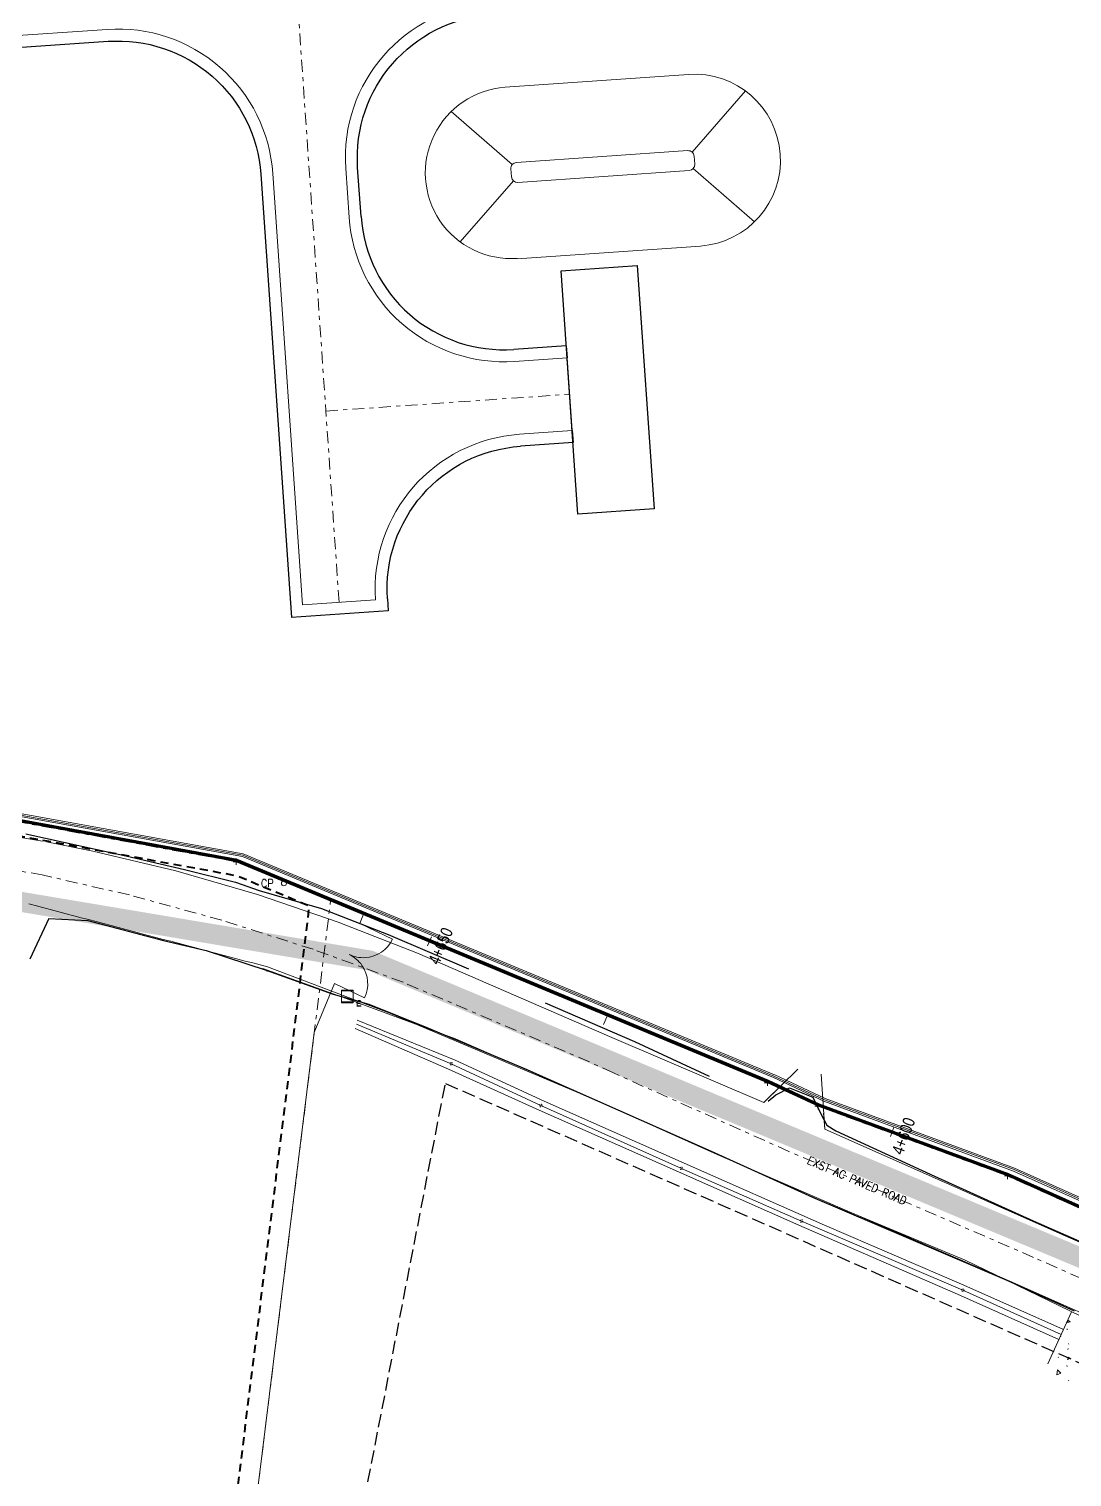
# Model space of a CAD drawing. Header units: metres. Extents: x -703672 to 3951284, y -4124475 to 4104628.
# Drawn here: x 327219.4 to 327323.6, y 4103405.2 to 4103550 of the extents above; entities that cross this region are included whole.
import ezdxf
from ezdxf.enums import TextEntityAlignment as Align

# ---------------------------------------------------------------- set-up
doc = ezdxf.new("R2010")
doc.units = ezdxf.units.M
doc.header["$MEASUREMENT"] = 0
for name, pattern in [('DGN Style 2', [1.3283826688107345, 0.7970296012864407, -0.5313530675242938]), ('DGN Style 3', [1.8597357363350286, 1.328382668810735, -0.5313530675242938]), ('DGN Style 7', [2.6567653376214695, 1.195544401929661, -0.5313530675242938, 0.3985148006432204, -0.5313530675242938])]:
    doc.linetypes.add(name, pattern=pattern)
for name, color, linetype, lineweight in [('C-ALGN-STAT1', 8, 'Continuous', 0), ('C-ANNO-TEXT', 7, 'Continuous', 25), ('C-PADS-OTLN', 9, 'Continuous', 30), ('C-PROP-BASE', 2, 'CONLMT', 0), ('C-PROP-CONS(Alpha)', 7, 'DGN Style 2', 40), ('C-ROAD-CNTR', 8, 'DGN Style 7', 0), ('C-ROAD-CURB', 9, 'Continuous', 0), ('C-ROAD-OTLN', 7, 'Continuous', 0), ('C-SITE-EROS', 252, 'Continuous', 0), ('C-SITE-FENC', 6, 'Continuous', 0), ('C-SITE-STRC', 4, 'Continuous', 0), ('C-STRM-Sedimentation', 7, 'Continuous', 30), ('Parcel_E', 7, 'Continuous', 0), ('V-ANNO-PATT', 9, 'Continuous', 0), ('V-COMM-MHOL', 32, 'Continuous', 0), ('V-DTCH-CNTR', 252, 'DGN Style 7', 0), ('V-DTCH-TOP~', 252, 'Continuous', 0), ('V-POWR-JBOX', 7, 'Continuous', 0), ('V-POWR-POLE', 7, 'Continuous', 0), ('V-ROAD-ASPH', 9, 'Continuous', 0), ('V-ROAD-CNTR', 251, 'DGN Style 7', 0), ('V-SITE-FENC', 251, 'FENCE', 0), ('V-SITE-STRC', 253, 'Continuous', 0), ('V-SITE-WALK', 7, 'Continuous', 0)]:
    doc.layers.add(name, color=color, linetype=linetype, lineweight=lineweight)
doc.layers.add('ra', color=7, linetype='Continuous')
doc.styles.add('Style-ENGINEERING', font='ENGINEERING.shx')
doc.styles.add('Style-STANDARD', font='STANDARD.shx')
doc.styles.add('Style-WORKING', font='WORKING.shx')
doc.linetypes.add('CONLMT', pattern='A,0.10417,-0.00902625,[2,dgnlstyle-tsaec.shx,S=4.133597883597883e-05,R=0,X=0,Y=0],-0.00902625', length=0.1222225)
doc.linetypes.add('FENCE', pattern='A,0.1,-0.01302,[7,dgnlstyle-tsaec.shx,S=0.0001240079365079365,R=0,X=0,Y=0],-0.01302', length=0.12604)

# ---------------------------------------------------------------- blocks, each defined once
blk = doc.blocks.new('EMHLX')
at = {"layer": 'V-POWR-JBOX', "linetype": 'ByBlock'}
blk.add_3dface([(-1.009000000078231, -1.009000000543892), (0.9719999999506399, -1.009000000543892), (0.9719999999506399, 0.9719999991357327), (-1.009000000078231, 0.9719999991357327)], dxfattribs=at)
at = {"layer": 'V-POWR-JBOX', "linetype": 'ByBlock', "style": 'Style-WORKING'}
blk.add_text('E', height=0.9988139999999996, dxfattribs=at).set_placement((1.452999999979511, -1.18459300044924), align=Align.MIDDLE_LEFT)
blk = doc.blocks.new('NULL_93')
at = {"layer": 'V-POWR-JBOX', "linetype": 'ByBlock', "xscale": 0.6000000000000001, "yscale": 0.6000000000000001, "zscale": 0.5}
blk.add_blockref('EMHLX', (0, 0), dxfattribs=at)
blk = doc.blocks.new('POLE1_1')
at = {"layer": 'V-POWR-POLE', "linetype": 'ByBlock'}
blk.add_circle((6.589354597963393e-05, 6.589386612176895e-05), 0.16473379, dxfattribs=at)
blk = doc.blocks.new('NULL_70')
at = {"layer": 'V-POWR-POLE', "linetype": 'ByBlock', "xscale": 1.5, "yscale": 1.5, "zscale": 0.5}
blk.add_blockref('POLE1_1', (0, 0), dxfattribs=at)
blk = doc.blocks.new('NULL_69')
at = {"layer": 'V-POWR-POLE', "linetype": 'ByBlock'}
blk.add_blockref('NULL_70', (0, 0), dxfattribs=at)
at = {"layer": 'V-POWR-POLE', "linetype": 'ByBlock', "style": 'Style-STANDARD'}
blk.add_text('CP', height=0.8, dxfattribs=at).set_placement((-1, 0), align=Align.MIDDLE_RIGHT)
blk = doc.blocks.new('CMHLX_2')
at = {"layer": 'V-COMM-MHOL', "linetype": 'ByBlock'}
blk.add_3dface([(-0.9220000000204891, -0.8980000000447035), (1.063999999896623, -0.8980000000447035), (1.063999999896623, 1.075999999418855), (-0.9220000000204891, 1.075999999418855)], dxfattribs=at)
at = {"layer": 'V-COMM-MHOL', "linetype": 'ByBlock', "style": 'Style-WORKING'}
blk.add_text('C', height=1.00044, dxfattribs=at).set_placement((1.525999999954365, -1.095780000090599), align=Align.MIDDLE_LEFT)
blk = doc.blocks.new('NULL_2121')
at = {"layer": 'V-COMM-MHOL', "linetype": 'ByBlock', "xscale": 0.6000000000000001, "yscale": 0.6000000000000001, "zscale": 0.6000000000000001}
blk.add_blockref('CMHLX_2', (0, 0), dxfattribs=at)
blk = doc.blocks.new('FIXPNT_1259')
at = {"layer": 'V-DTCH-CNTR', "linetype": 'ByBlock'}
h = blk.add_hatch(color=256, dxfattribs=at)
edge = h.paths.add_edge_path()
edge.add_arc((0, 0), 0.03294675800000001, 0, 360)
blk.add_circle((-0.01278334157541394, 5.559623241424561e-05), 1.29727859625, dxfattribs=at)
blk = doc.blocks.new('NULL_2114')
at = {"layer": 'V-DTCH-CNTR', "linetype": 'ByBlock', "xscale": 0.1, "yscale": 0.1, "zscale": 0.5}
blk.add_blockref('FIXPNT_1259', (0, 0), dxfattribs=at)
blk = doc.blocks.new('NULL_2113')
at = {"layer": 'V-DTCH-CNTR', "linetype": 'ByBlock'}
blk.add_blockref('NULL_2114', (0, 0), dxfattribs=at)

msp = doc.modelspace()

# ---------------------------------------------------------------- linework, layer by layer
at = {"layer": 'C-ALGN-STAT1', "flags": 128}
for points in [[(327259.215762477, 4103458.307367887), (327259.6032274217, 4103459.229252324)], [(327305.4601782556, 4103439.253803924), (327305.8056837035, 4103440.192220668)]]:
    msp.add_lwpolyline(points, dxfattribs=at)
at = {"layer": 'C-ANNO-TEXT', "color": 1, "lineweight": -2, "ltscale": 0.6, "const_width": 2}
msp.add_lwpolyline([(327554.8350382773, 4104380.16774108), (327275.3480059607, 4104220.406195212), (327093.3818080015, 4104047.583524398), (327001.8950954843, 4103885.810832099), (326940.431142319, 4103781.08774414), (326891.8948100628, 4103650.048591174), (326879.9189725379, 4103599.019840731), (326881.1756962286, 4103522.160821603), (327011.0294437818, 4103497.589092612), (327253.4385069069, 4103456.857713948), (327544.716564442, 4103334.973178718), (327826.9203376779, 4103396.417603671), (327953.6137947738, 4102865.62848762), (328093.7569675464, 4102751.786021037), (328281.8958965763, 4102788.880219985)], dxfattribs=at)
at = {"layer": 'C-PADS-OTLN', "flags": 128}
msp.add_lwpolyline([(327281.8418248932, 4103501.997532263), (327274.239962093, 4103501.472097239), (327272.5588458275, 4103525.794067717), (327280.1607086271, 4103526.319502745), (327281.8418248932, 4103501.997532263)], close=True, dxfattribs=at)
at = {"layer": 'C-PROP-BASE', "linetype": 'ByBlock'}
for p, q in [((327240.1069347348, 4103467.036847024), (327240.1069347348, 4103466.401847024)), ((327240.1069347348, 4103466.719029523), (327239.7894347348, 4103466.719029523)), ((327240.4247522348, 4103466.719029523), (327240.1069347348, 4103466.719029523)), ((327293.1729347311, 4103444.638029523), (327292.8554347311, 4103444.638029523)), ((327293.1729347311, 4103444.955847024), (327293.1729347311, 4103444.320847023)), ((327293.4907522312, 4103444.638029523), (327293.1729347311, 4103444.638029523)), ((327298.236934725, 4103442.602847028), (327298.236934725, 4103441.967847027)), ((327298.236934725, 4103442.285029527), (327297.919434725, 4103442.285029527)), ((327298.5547522251, 4103442.285029527), (327298.236934725, 4103442.285029527)), ((327317.157934731, 4103435.316029524), (327316.840434731, 4103435.316029524)), ((327317.157934731, 4103435.633847025), (327317.157934731, 4103434.998847025)), ((327317.4757522311, 4103435.316029524), (327317.157934731, 4103435.316029524))]:
    msp.add_line(p, q, dxfattribs=at)
at = {"layer": 'C-PROP-BASE', "color": 251, "linetype": 'DGN Style 7'}
msp.add_lwpolyline([(327851.1537077105, 4103492.864757852), (327788.7891318344, 4103579.957871225), (327634.116934731, 4103567.435712024), (327633.003934731, 4103628.650712026), (327451.583934731, 4103623.085712024), (327356.8601795264, 4103417.514689086), (327349.979934731, 4103420.727029525), (327345.788934731, 4103422.481029524), (327317.157934731, 4103435.316029524), (327298.236934731, 4103442.285029524), (327293.172934731, 4103444.638029524), (327240.106934731, 4103466.719029524), (327191.384934731, 4103475.649029525)], dxfattribs=at)
at = {"layer": 'C-PROP-BASE', "linetype": 'DGN Style 7'}
msp.add_lwpolyline([(327356.8597373767, 4103417.513729525), (327390.4670387869, 4103401.969263422), (327410.8739347309, 4103393.112029526), (327390.4670387869, 4103401.969263422), (327356.8597373765, 4103417.513729525), (327390.4670388163, 4103401.969263408), (327410.8739347302, 4103393.112029526), (327433.4709347181, 4103381.52002953), (327451.7089347362, 4103373.476029522), (327464.3439347404, 4103369.31702952), (327510.1519092293, 4103349.749040421), (327521.3969347301, 4103346.320029525), (327526.9071255911, 4103347.090790208), (327565.2159725193, 4103214.830112471), (327236.7608922105, 4103359.627596663), (327249.5213075785, 4103462.801666866)], dxfattribs=at)
at = {"layer": 'C-PROP-CONS(Alpha)', "color": 9, "transparency": 33554661, "flags": 128}
msp.add_lwpolyline([(328051.3527000129, 4102748.37939936), (328033.3155557459, 4102763.759859016), (328008.635876491, 4102785.194791595), (328001.0587122234, 4102791.754994317), (327978.7635198684, 4102811.492673358), (327966.1439298082, 4102822.81362133), (327961.8799502737, 4102829.347595384), (327957.057644274, 4102838.760785415), (327950.9142166439, 4102852.447486374), (327944.9108842695, 4102882.46314165), (327922.9503158275, 4102979.617200589), (327922.1960612735, 4102984.074704956), (327896.895254712, 4103096.805002357), (327873.602682129, 4103197.996084934), (327970.2778919048, 4103222.03458913), (327945.2853782952, 4103305.343080384), (327930.2819876203, 4103330.564998057), (327883.5789010234, 4103409.045375251), (327883.5789010235, 4103409.045375251), (327870.9613363898, 4103413.475533437), (327831.8293273544, 4103476.306306486), (327799.6734495071, 4103521.613691107), (327806.6592676204, 4103526.955593927), (327784.9216440988, 4103571.617824119), (327626.2738909589, 4103555.289453546), (327612.5795421994, 4103537.316554541), (327610.912267143, 4103605.482858766), (327464.3899750119, 4103600.408329677), (327376.9287606052, 4103410.137822579), (327521.4700117525, 4103346.727226583), (327528.8281654069, 4103347.647212733), (327568.3287292437, 4103211.27215154), (327234.5934998402, 4103358.397358307), (327245.9429127203, 4103450.162797557), (327247.4057606828, 4103462.282137395), (327240.1466832621, 4103465.304146356), (327209.4846702361, 4103470.912804143), (327163.5775247305, 4103479.173001934), (327097.1773292364, 4103490.791457197), (327094.8037589096, 4103490.336329404), (327087.5669605479, 4103491.465917642), (327077.449539086, 4103494.95888159), (327074.0302851388, 4103496.139353393), (327072.3445527111, 4103496.70369043), (327040.4265800085, 4103507.290822693), (327024.6254833043, 4103509.746641063), (327005.0554566061, 4103511.621346213), (326997.3663593705, 4103513.401218432), (326987.1858611336, 4103509.176851866), (326924.9401869376, 4103516.679666858), (326868.1898380349, 4103514.452095245, -0.4874798272826256), (326842.7291952347, 4103544.504835935), (326855.8128268328, 4103607.653487044), (326872.3549334486, 4103674.829124694), (326885.7849688843, 4103716.963841686), (326897.1820855098, 4103756.392376348), (326911.8079730987, 4103792.562866542), (326942.7784593481, 4103859.495280759), (326985.0309523789, 4103937.170100313), (327038.3759761521, 4104017.339902852), (327049.9699591843, 4104031.93014326), (327093.2772874826, 4104085.216318096), (327121.0561478767, 4104115.05712215), (327147.4927338528, 4104141.109056442), (327201.0579048989, 4104189.950156559), (327247.8236230445, 4104227.241544621), (327274.2756034104, 4104246.458416275), (327310.9052788371, 4104272.189052842), (327338.7507480193, 4104290.682435896), (327394.3822770293, 4104323.718145463), (327454.7797406209, 4104356.193582261), (327554.8217139727, 4104397.588329164), (327560.1573850386, 4104391.696800068), (327629.8959608893, 4104414.015198105), (327759.0313031515, 4104448.398455133), (327757.2739255879, 4104455.165774307), (328107.0540342975, 4104542.510103815), (328119.3380608568, 4104542.510103815), (328124.6483431717, 4104536.17317302), (328129.4254646109, 4104518.549251009), (328131.921990407, 4104503.029638088), (328135.078302787, 4104500.213224401), (328154.085317786, 4104500.667789092), (328149.8985258908, 4104547.783738694), (328149.7745655841, 4104555.824714896), (328168.0966631506, 4104560.116307975), (328180.1971601305, 4104561.571233069), (328186.8764764442, 4104562.389659171), (328203.8937110046, 4104564.517264253), (328194.5649608789, 4104557.623580912), (328191.4437345657, 4104556.202444898), (328187.3603782359, 4104545.719257489), (328182.8253075863, 4104532.763466077), (328181.3393865761, 4104525.839460123), (328180.4385673145, 4104514.508980992), (328180.3416913476, 4104501.519693172), (328182.9952471908, 4104464.369911368), (328121.0450735461, 4104464.115166628), (328089.3117504606, 4104492.939601823), (327768.6929376793, 4104411.193379837), (327762.394272341, 4104435.44831491), (327630.6153729495, 4104402.081270727), (327568.961239384, 4104381.975780278), (327586.7809209799, 4104362.299684941), (327579.7950375145, 4104360.190021981), (327526.9949811692, 4104339.560635842), (327472.178603134, 4104315.449356015), (327377.0616109308, 4104262.394203749), (327337.8150383515, 4104235.453131521), (327331.8477650884, 4104234.203481648), (327216.3820695355, 4104145.337984444), (327178.5929724798, 4104112.042658567), (327136.6371358891, 4104068.619937841), (327133.1617217513, 4104062.073926368), (327081.9927725713, 4104002.304896605), (327197.9125123062, 4103949.973291562), (327165.5484697489, 4103878.060140899), (327236.1839484199, 4103839.517953459), (327385.373955234, 4103849.829860281), (327376.9496945368, 4103947.711745712), (327522.7087312953, 4103959.659207741), (327570.1209276664, 4103966.104005254), (327619.9429955619, 4103970.187781311), (327675.5802737248, 4103972.189662043), (327840.2462419602, 4103985.686872555), (327861.3262067086, 4103740.757760243), (327930.6420660896, 4103742.354851621), (327992.4427256854, 4103748.227855178), (328033.5029494578, 4103744.724846469), (328070.8848923553, 4103745.586155542), (328069.9830035489, 4103756.769478619), (328241.8330771768, 4103770.442215998), (328288.4642937218, 4103241.598537642), (328052.9743225681, 4103223.495877456), (328046.3409570817, 4103208.988679592), (328077.9633670195, 4102853.33535271), (328045.914018165, 4102815.224954779), (328124.4115326538, 4102748.37939936)], format="xyb", dxfattribs=at)
at = {"layer": 'C-ROAD-CNTR'}
for p, q in [((327250.3711099707, 4103492.662195484), (327246.0706591926, 4103554.880007589)), ((327249.0506261661, 4103511.766614411), (327273.4120268922, 4103513.450457047))]:
    msp.add_line(p, q, dxfattribs=at)
at = {"layer": 'C-ROAD-CURB', "linetype": 'Continuous', "lineweight": 25}
for p, q in [((327185.2833870483, 4103545.816863135), (327227.300670889, 4103548.721067815)), ((327242.5526870275, 4103535.441158037), (327245.6153997222, 4103491.130621116)), ((327252.568598329, 4103531.205463963), (327252.2295989646, 4103536.11001929)), ((327273.0775962678, 4103518.288913015), (327267.8188296401, 4103517.925430818)), ((327273.0775962678, 4103518.288913015), (327273.1603419893, 4103517.091769271)), ((327273.6637117951, 4103509.809144823), (327273.7464575166, 4103508.612001079)), ((327273.7464575166, 4103508.612001078), (327268.4894757149, 4103508.248642247)), ((327255.2923116571, 4103491.799482363), (327245.6153997225, 4103491.130621116)), ((327255.2095659352, 4103492.996626108), (327255.2923116567, 4103491.799482363))]:
    msp.add_line(p, q, dxfattribs=at)
at = {"layer": 'C-ROAD-CURB', "linetype": 'Continuous', "lineweight": 25, "extrusion": (0, 0, -1)}
for centre, start, end in [((-327266.4955619213, 4103537.09607247), 356.0460452532553, 86.04604523638406), ((-327228.28672407, 4103534.455104857), 86.04604523972726, 176.0460452532554), ((-327269.4755288947, 4103493.982679289), 356.0460452532553, 86.0460452430687)]:
    msp.add_arc(centre, 14.3, start, end, dxfattribs=at)
at = {"layer": 'C-ROAD-CURB', "linetype": 'Continuous', "lineweight": 25}
msp.add_arc((327266.8345612858, 4103532.191517143), 14.3, 183.9539547467446, 273.9539547569313, dxfattribs=at)
at = {"layer": 'C-ROAD-OTLN'}
for p, q in [((327185.2006413268, 4103547.01400688), (327227.2179251674, 4103549.91821156)), ((327243.7498307729, 4103535.523903759), (327246.7297977462, 4103492.410510581)), ((327251.0324552183, 4103536.027273567), (327251.3714545828, 4103531.122718241)), ((327273.1603419891, 4103517.091769271), (327267.9033601871, 4103516.72841044)), ((327273.1603419893, 4103517.091769271), (327273.6637117952, 4103509.809144823)), ((327273.6637117954, 4103509.809144823), (327268.4067299936, 4103509.445785992)), ((327254.0124221918, 4103492.913880387), (327246.7297977465, 4103492.410510581))]:
    msp.add_line(p, q, dxfattribs=at)
at = {"layer": 'C-ROAD-OTLN', "extrusion": (0, 0, -1)}
for centre, start, end in [((-327266.4955619213, 4103537.09607247), 356.0460452532553, 86.04604523638406), ((-327228.28672407, 4103534.455104857), 86.04604523972726, 176.0460452532554), ((-327269.4755288947, 4103493.982679289), 356.0460452532553, 86.0460452430687)]:
    msp.add_arc(centre, 15.5, start, end, dxfattribs=at)
at = {"layer": 'C-ROAD-OTLN'}
msp.add_arc((327266.8345612858, 4103532.191517143), 15.5, 183.9539547467446, 273.9539547569313, dxfattribs=at)
at = {"layer": 'C-SITE-EROS', "linetype": 'Continuous'}
for p, q in [((327285.2805523006, 4103545.418965705), (327266.9664433963, 4103544.151845892)), ((327285.6408506783, 4103537.649539983), (327290.9817170282, 4103543.783540978)), ((327267.6784661667, 4103536.406784498), (327261.5809851618, 4103541.71511799)), ((327285.2054375782, 4103537.795599757), (327268.0895885385, 4103536.611385361)), ((327285.9005352808, 4103536.440262924), (327285.845426186, 4103537.238362543)), ((327267.5876519424, 4103535.173310379), (327267.5324334047, 4103535.971402423)), ((327285.3433744743, 4103535.800362071), (327268.2276348778, 4103534.616155245)), ((327291.8884501848, 4103530.664083529), (327285.7544698328, 4103536.004931904)), ((327262.486450276, 4103528.66761422), (327267.7922528057, 4103534.762188007)), ((327286.4665743032, 4103528.259905322), (327268.1536419516, 4103526.992866912))]:
    msp.add_line(p, q, dxfattribs=at)
for centre, radius, start, end in [((327285.8729750648, 4103536.839394814), 8.600000080886856, 273.9578831214442, 93.9500263442786), ((327267.5598689272, 4103535.574867595), 8.570281559106077, 93.95788337102157, 273.9578833909755), ((327285.2468514788, 4103537.197030724), 0.5999999999999998, 3.950026371152513, 93.95788311480959), ((327285.301960572, 4103536.398931105), 0.6000000000000001, 273.957883078193, 3.950026264228908), ((327268.186220977, 4103535.214724281), 0.6, 183.9578834082911, 273.9578831247875)]:
    msp.add_arc(centre, radius, start, end, dxfattribs=at)
at = {"layer": 'C-SITE-EROS', "linetype": 'Continuous', "extrusion": (0, 0, -1)}
msp.add_arc((-327268.1310024399, 4103536.012816327), 0.6000000000000002, 356.0421166451712, 86.04211686523642, dxfattribs=at)
at = {"layer": 'C-SITE-FENC', "linetype": 'FENCE', "ltscale": 80}
msp.add_lwpolyline([(327252.8576819676, 4103461.575717675), (327252.4331808157, 4103460.555451396), (327255.7244327103, 4103458.984670851, -0.2737537046892947), (327252.9712282305, 4103457.136890197, -0.1261548447997219), (327251.3848489339, 4103457.449072386, -0.1307114052934285), (327252.659016166, 4103456.364369079, -0.2689349705354919), (327252.9204473976, 4103453.109488611), (327249.9291390877, 4103454.537118295), (327247.894292584, 4103449.646471332), (327236.7608922106, 4103359.627596663), (327565.2159725193, 4103214.830112471), (327526.9071255912, 4103347.090790208)], format="xyb", dxfattribs=at)
msp.add_lwpolyline([(327277.1723436213, 4103451.295947066), (327276.7972633613, 4103450.445124156)], dxfattribs=at)
at = {"layer": 'C-SITE-STRC', "lineweight": 60, "flags": 128}
for points in [[(326986.3831676782, 4103519.482105087), (326994.2264004403, 4103515.686927977), (327004.8660266462, 4103513.224948224), (327024.3125562234, 4103511.369279385), (327040.3256651202, 4103508.820511207), (327073.7109629676, 4103497.766763822), (327087.4433898892, 4103493.027659791), (327094.1741914719, 4103491.975516413), (327096.5624476952, 4103492.433373822), (327103.5178147369, 4103491.450779084), (327126.0495789128, 4103487.384460703), (327191.4027145755, 4103475.747436542), (327240.1354801354, 4103466.815463378), (327293.2132292944, 4103444.729574499), (327298.2753497491, 4103442.377447834), (327317.1957135327, 4103435.408682166), (327345.8286977317, 4103422.572792669), (327350.0204053309, 4103420.818496526), (327363.3235454769, 4103414.608086987)], [(326986.4267243707, 4103519.572120722), (326994.2598661472, 4103515.78182643), (327004.882118565, 4103513.323866922), (327024.3251777057, 4103511.468529248), (327040.3493955052, 4103508.917992893), (327073.7429911976, 4103497.861498121), (327087.4676129167, 4103493.12508769), (327094.172448214, 4103492.077003303), (327096.5599606598, 4103492.53471812), (327103.5336947278, 4103491.549528646), (327126.0672243217, 4103487.482891659), (327191.4204940834, 4103475.84584362), (327240.1640255363, 4103466.911897232), (327293.2535238444, 4103444.821119479), (327298.3137647739, 4103442.46986614), (327317.233492345, 4103435.501334803), (327345.8684607412, 4103422.664555809), (327350.0608759061, 4103420.909963539), (327363.3658467616, 4103414.698699356)]]:
    msp.add_lwpolyline(points, dxfattribs=at)
at = {"layer": 'C-STRM-Sedimentation', "color": 30, "linetype": 'DGN Style 3'}
for p, q in [((327245.4425084045, 4103364.580457327), (327261.0002518756, 4103444.571617758)), ((327261.0002518756, 4103444.571617758), (327508.0810471787, 4103335.64267871))]:
    msp.add_line(p, q, dxfattribs=at)
at = {"layer": 'Parcel_E', "linetype": 'Continuous', "lineweight": 18, "ltscale": 203.1999969482422}
for p, q in [((327293.1729347309, 4103444.638029525), (327240.106934731, 4103466.719029524)), ((327298.236934731, 4103442.285029524), (327293.1729347309, 4103444.638029525)), ((327317.157934731, 4103435.316029524), (327298.236934731, 4103442.285029524)), ((327345.788934731, 4103422.481029524), (327317.157934731, 4103435.316029524))]:
    msp.add_line(p, q, dxfattribs=at)
at = {"layer": 'ra'}
for p, q in [((327219.0638978215, 4103469.507858308, 8.14), (327223.0084938666, 4103468.641431715, 8.23)), ((327223.0084938666, 4103468.641431715, 8.23), (327229.0585879248, 4103467.30247246, 8.26)), ((327229.0585879248, 4103467.30247246, 8.26), (327234.9124724132, 4103465.955651612, 8.26)), ((327234.9124724132, 4103465.955651612, 8.26), (327240.0195573731, 4103464.673603168, 8.25)), ((327240.0195573731, 4103464.673603168, 8.25), (327242.3828854538, 4103463.858553855, 8.36)), ((327242.3828854538, 4103463.858553855, 8.36), (327248.6028322068, 4103462.036903123, 8.23)), ((327248.6028322068, 4103462.036903123, 8.23), (327255.2639571993, 4103459.460775247, 8.29)), ((327221.3846947465, 4103461.038002132, 8.07), (327219.4836704304, 4103456.981211831, 8.72)), ((327221.3846947465, 4103461.038002132, 8.07), (327225.2694025264, 4103460.840988264, 8.1)), ((327225.2694025264, 4103460.840988264, 8.1), (327232.8341583608, 4103458.853924308, 8.06)), ((327232.8341583608, 4103458.853924308, 8.06), (327237.0932361479, 4103457.864834624, 8.06)), ((327255.2639571993, 4103459.460775247, 8.29), (327263.3097498349, 4103456.001233244, 8.23)), ((327237.0932361479, 4103457.864834624, 8.06), (327243.0878773187, 4103455.888903645, 7.99)), ((327243.0878773187, 4103455.888903645, 7.99), (327249.767881498, 4103453.496418292, 7.97)), ((327249.767881498, 4103453.496418292, 7.97), (327253.3412888697, 4103452.482791262, 7.98)), ((327253.3412888697, 4103452.482791262, 7.98), (327259.1384604982, 4103450.154948675, 8.04)), ((327270.9622129665, 4103452.625009316, 8.21), (327279.8816221631, 4103448.758942893, 8.17)), ((327259.1384604982, 4103450.154948675, 8.04), (327268.8988281796, 4103446.041082279, 8.13)), ((327279.8816221631, 4103448.758942893, 8.17), (327287.3329984315, 4103445.285940487, 8.2)), ((327268.8988281796, 4103446.041082279, 8.13), (327287.559121996, 4103437.801502758, 8.12)), ((327293.9972341879, 4103443.425906406, 8), (327295.3601265583, 4103444.117302376, 7.86)), ((327295.3601265583, 4103444.117302376, 7.86), (327297.6990329582, 4103443.187742882, 7.85)), ((327293.2316861696, 4103442.791918842, 8.14), (327293.9972341879, 4103443.425906406, 8)), ((327297.6990329582, 4103443.187742882, 7.85), (327298.493433165, 4103441.539613545, 7.98)), ((327298.493433165, 4103441.539613545, 7.98), (327299.1174873162, 4103440.398191442, 8.09)), ((327299.1174873162, 4103440.398191442, 8.09), (327300.0108281499, 4103439.836216216, 8.12)), ((327300.0108281499, 4103439.836216216, 8.12), (327309.8611426953, 4103435.292356144, 8.06)), ((327287.559121996, 4103437.801502758, 8.12), (327297.6712596496, 4103433.199105005, 8.05)), ((327309.8611426953, 4103435.292356144, 8.06), (327319.7048938686, 4103430.816649738, 8.11)), ((327297.6712596496, 4103433.199105005, 8.05), (327317.100559103, 4103424.904286637, 8.1)), ((327319.7048938686, 4103430.816649738, 8.11), (327328.3231007829, 4103427.038958566, 8.05)), ((327317.100559103, 4103424.904286637, 8.1), (327323.8110148897, 4103421.822005155, 8.06))]:
    msp.add_line(p, q, dxfattribs=at)
at = {"layer": 'V-ANNO-PATT'}
for p, q in [((327323.1000308257, 4103420.031862563, 8.411226319119628), (327323.1089220286, 4103419.951970269, 8.41240437939981)), ((327323.196608913, 4103417.981160357, 8.440452710589781), (327323.2322164048, 4103418.061152641, 8.439615493733747)), ((327323.2639694367, 4103418.56640391, 8.432841915934532), (327323.2995626911, 4103418.51310905, 8.433855907157337)), ((327322.2020558153, 4103417.208734858, 8.443532517057143), (327322.2375490727, 4103417.155439998, 8.444545739218867)), ((327323.0996382788, 4103416.356917017, 8.462267167222656), (327323.1085294817, 4103416.277024723, 8.463445227502838)), ((327323.2635768898, 4103414.891458363, 8.48388276403756), (327323.2991701442, 4103414.838163503, 8.484896755260365))]:
    msp.add_line(p, q, dxfattribs=at)
at = {"layer": 'V-ANNO-PATT', "extrusion": (-0.007857641900242128, -0.0163767134743404, 0.999835016750037), "elevation": -69764.59678344909, "flags": 128}
msp.add_lwpolyline([(-1480069.195674257, 3840568.357662573), (-1480069.195674256, 3840568.368783026)], dxfattribs=at)
at = {"layer": 'V-ANNO-PATT', "extrusion": (-0.006410376685342436, -0.002003287228277794, 0.9999774467011909), "elevation": -10310.26964236372, "flags": 128}
msp.add_lwpolyline([(327236.5183494156, 4103443.330354304), (327236.4866170391, 4103443.320437941)], dxfattribs=at)
at = {"layer": 'V-ANNO-PATT', "extrusion": (-0.007689869020110421, 0.01388794314631646, 0.9998739875352386), "flags": 128}
for points, elevation in [([(327313.5194320603, 4103059.753792321), (327313.6259320604, 4103059.975792324), (327313.8035320602, 4103059.842592321), (327313.5194320603, 4103059.753792321)], 54479.40250786961), ([(327313.5194320603, 4103056.07849232), (327313.6259320603, 4103056.300492322), (327313.8035320603, 4103056.167292321), (327313.5194320603, 4103056.07849232)], 54479.40250786971)]:
    msp.add_lwpolyline(points, dxfattribs=dict(at, elevation=elevation))
at = {"layer": 'V-ANNO-PATT', "extrusion": (-0.007689869093253375, 0.01388794330204429, 0.999873987532513), "elevation": 54479.40312294488, "flags": 128}
msp.add_lwpolyline([(327312.8309349673, 4103058.411531295), (327312.856931877, 4103058.384684172), (327312.8086083761, 4103058.362295937)], dxfattribs=at)
at = {"layer": 'V-ANNO-PATT', "extrusion": (-0.007689869048837119, 0.01388794318007644, 0.9998739875345488), "elevation": 54479.40263699811, "flags": 128}
msp.add_lwpolyline([(327312.4685319883, 4103054.530290612), (327312.5389319881, 4103055.03779061), (327312.8569319884, 4103054.709390612), (327312.4768319883, 4103054.533290611)], dxfattribs=at)
at = {"layer": 'V-DTCH-CNTR', "linetype": 'Continuous'}
msp.add_line((327296.5816028334, 4103430.813167942, 6.627160266036185), (327312.6899260825, 4103423.895424005, 6.628694265181061), dxfattribs=at)
at = {"layer": 'V-DTCH-CNTR', "linetype": 'Continuous', "extrusion": (-0.002336945037898175, 0.001049076985206557, 0.9999967190573024), "elevation": 3546.524475188914, "flags": 128}
msp.add_lwpolyline([(327321.6472981849, 4103418.017575709), (327311.8116364028, 4103422.432883895)], dxfattribs=at)
at = {"layer": 'V-DTCH-CNTR', "linetype": 'Continuous'}
msp.add_polyline3d([(327252.115506849, 4103450.486694406, 6.564943433002881), (327261.5765818726, 4103446.535948699, 6.618556388358869), (327270.5428013905, 4103442.35340863, 6.643760938857199), (327284.5702159993, 4103436.072900988, 6.642545318808665), (327296.5816028334, 4103430.813167942, 6.627160266036185)], dxfattribs=at)
at = {"layer": 'V-DTCH-TOP~', "linetype": 'Continuous'}
for p, q in [((327296.3213380357, 4103430.410042511, 7.625863159393418), (327312.4475858621, 4103423.372006349, 7.647423536399621)), ((327298.8816035558, 4103430.390066885, 7.630710583564273), (327312.7844864885, 4103424.385642367, 7.647664079142331))]:
    msp.add_line(p, q, dxfattribs=at)
at = {"layer": 'V-DTCH-TOP~', "linetype": 'Continuous', "extrusion": (-0.0007555728608689444, 0.0003354186328874698, 0.9999996583019379), "elevation": 1136.704002081783, "flags": 128}
msp.add_lwpolyline([(327322.6577852764, 4103419.813274014), (327312.6968349778, 4103424.235199897)], dxfattribs=at)
at = {"layer": 'V-DTCH-TOP~', "linetype": 'Continuous', "extrusion": (0.00151841914843542, -0.0006815074953739432, 0.9999986149744527), "elevation": -2291.868883834791, "flags": 128}
msp.add_lwpolyline([(327321.8982098263, 4103418.34674836), (327312.0586482215, 4103422.763003058)], dxfattribs=at)
at = {"layer": 'V-DTCH-TOP~', "linetype": 'Continuous'}
for points in [[(327251.9886148772, 4103450.058158372, 7.604830755185752), (327261.2902038824, 4103445.977175958, 7.620170793150251), (327270.0785404376, 4103442.030239923, 7.654477561224837), (327284.2764447824, 4103435.717878846, 7.637710105342308), (327296.3213380357, 4103430.410042511, 7.625863159393418)], [(327252.1835864966, 4103450.879382275, 7.848081000118498), (327261.9556374574, 4103446.875173004, 7.625388984808701), (327270.8659262353, 4103442.790191105, 7.643855450212456), (327284.8513806484, 4103436.591427802, 7.639212005124421), (327298.8816035558, 4103430.390066885, 7.630710583564273)]]:
    msp.add_polyline3d(points, dxfattribs=at)
at = {"layer": 'V-ROAD-ASPH'}
for p, q in [((327292.8057854014, 4103442.648712002, 8.081610746093105), (327296.2063344932, 4103445.996396582, 7.632735266039568)), ((327298.8902867162, 4103439.982496169, 8.07316197653956), (327298.535985471, 4103445.502978141, 7.607230109892555)), ((327292.8057854014, 4103442.648712002, 8.081610746093105), (327293.7860904185, 4103443.61377732, 7.95220961901687)), ((327298.8902867162, 4103439.982496169, 8.07316197653956), (327298.7870197091, 4103441.591532713, 7.937358362988263))]:
    msp.add_line(p, q, dxfattribs=at)
at = {"layer": 'V-ROAD-ASPH', "flags": 128}
for points in [[(327220.7282786142, 4103468.765887641), (327193.5972615614, 4103473.345717366), (327193.6230776344, 4103473.597962931)], [(327292.8057854014, 4103442.648712002), (327277.6245418969, 4103449.165583184), (327258.1988239561, 4103457.582589501), (327250.2836155045, 4103460.698012342), (327242.2307164039, 4103463.437939418), (327234.0579289229, 4103465.796313667), (327225.7833203633, 4103467.767921512), (327221.3036557193, 4103468.663314504)], [(327276.186982915, 4103442.802598165), (327274.2391188853, 4103443.642486757), (327255.4508198636, 4103451.583306086), (327243.2339450167, 4103456.208581052)], [(327533.7497022569, 4103303.306858337), (327528.3555413451, 4103319.194028032), (327527.6264833397, 4103322.362805924), (327526.5142201693, 4103325.418219081), (327525.0355523009, 4103328.314116221), (327523.2128146555, 4103331.006755519), (327521.0735392451, 4103333.455465308), (327518.6500393081, 4103335.623258418), (327515.978921226, 4103337.477390857), (327514.0272462725, 4103338.551663807), (327500.091687021, 4103344.781981745), (327480.520225329, 4103353.324997985), (327463.1721710479, 4103361.060260869), (327449.2233968383, 4103366.886702202), (327425.0238318229, 4103377.497034137), (327401.4338382093, 4103388.047175521), (327384.5992817595, 4103395.229361551), (327371.5462869428, 4103397.513648826), (327345.0500486668, 4103409.069251134), (327342.2039267405, 4103413.787233044), (327317.6325128221, 4103424.713410547), (327293.3423759444, 4103435.200880068), (327276.186982915, 4103442.802598165)], [(327298.8902867162, 4103439.982496169), (327322.9276633319, 4103429.338313308), (327342.1416415201, 4103420.907633216)]]:
    msp.add_lwpolyline(points, dxfattribs=at)
at = {"layer": 'V-ROAD-ASPH', "extrusion": (0.02819902626242281, 0.1849303315074874, 0.9823469791302776), "elevation": 768091.1421295063, "flags": 128}
msp.add_lwpolyline([(295084.1656113103, -4033421.704990016), (295111.676978746, -4033422.150563929), (295111.6894817133, -4033422.408369733)], dxfattribs=at)
at = {"layer": 'V-ROAD-ASPH', "extrusion": (0.05802327795044925, 0.1290791308968554, 0.9899352893915833), "elevation": 548667.413019931, "flags": 128}
msp.add_lwpolyline([(1383878.913075087, -3837862.357801862), (1383852.624816647, -3837862.506167658), (1383831.643446143, -3837862.696273475)], dxfattribs=at)
msp.add_lwpolyline([(1383878.913075087, -3837862.357801862), (1383852.624816647, -3837862.506167658), (1383831.643446143, -3837862.696273475)], dxfattribs=at)
at = {"layer": 'V-ROAD-ASPH'}
for points in [[(327292.8057854014, 4103442.648712002, 8.081610746093105), (327277.6245418969, 4103449.165583184, 8.126997807636037), (327258.1988239561, 4103457.582589501, 8.183755464380411), (327250.2836155045, 4103460.698012342, 8.200968652452083), (327242.2307164039, 4103463.437939418, 8.21818184052293), (327234.0579289229, 4103465.796313667, 8.18838140174536), (327225.7833203633, 4103467.767921512, 8.158580962967797), (327221.1283695936, 4103468.698350601, 8.141950439154087)], [(327292.8057854014, 4103442.648712002, 8.081610746093105), (327277.6245418969, 4103449.165583184, 8.126997807636037), (327258.1988239561, 4103457.582589501, 8.183755464380411), (327250.2836155045, 4103460.698012342, 8.200968652452083), (327242.2307164039, 4103463.437939418, 8.21818184052293), (327234.0579289229, 4103465.796313667, 8.18838140174536), (327225.7833203633, 4103467.767921512, 8.158580962967797), (327221.3036557193, 4103468.663314504, 8.142576675656258)], [(327276.186982915, 4103442.802598165, 8.107770154758171), (327274.2391188853, 4103443.642486757, 8.098245106044757), (327255.4508198636, 4103451.583306086, 7.98180839952974), (327243.2339450167, 4103456.208581052, 8.014737521854798)], [(327533.7497022569, 4103303.306858337, 7.289763407494846), (327528.3555413451, 4103319.194028032, 7.860432139861466), (327527.6264833397, 4103322.362805924, 7.886068016359424), (327526.5142201693, 4103325.418219081, 7.91170389286475), (327525.0355523009, 4103328.314116221, 7.937339769368904), (327523.2128146555, 4103331.006755519, 7.962975645866798), (327521.0735392451, 4103333.455465308, 7.988611522369368), (327518.6500393081, 4103335.623258418, 8.020491214653099), (327515.978921226, 4103337.477390857, 8.05237090693629), (327514.0272462725, 4103338.551663807, 8.074213188564222), (327500.091687021, 4103344.781981745, 8.149520747544486), (327480.520225329, 4103353.324997985, 8.197502595349881), (327463.1721710479, 4103361.060260869, 8.13825632302607), (327449.2233968383, 4103366.886702202, 8.119759702115928), (327425.0238318229, 4103377.497034137, 8.170781381167018), (327401.4338382093, 4103388.047175521, 8.085430331540302), (327384.5992817595, 4103395.229361551, 8.03526652280366), (327371.5462869428, 4103397.513648826, 8.03305533158806), (327345.0500486668, 4103409.069251134, 7.957780989001691), (327342.2039267405, 4103413.787233044, 8.082427406487703), (327317.6325128221, 4103424.713410547, 8.095435676807526), (327293.3423759444, 4103435.200880068, 8.079927683513944), (327276.186982915, 4103442.802598165, 8.107770154758171)]]:
    msp.add_polyline3d(points, dxfattribs=at)
at = {"layer": 'V-ROAD-ASPH', "linetype": 'Continuous'}
msp.add_polyline3d([(327242.7462553383, 4103456.048556212, 8.013775012845898), (327252.2695264062, 4103452.621665146, 8.005843943497382), (327262.0165346062, 4103449.027615497, 8.068875122623467), (327274.9921882529, 4103443.346161084, 8.112021659714323), (327288.1493742818, 4103437.46545647, 8.117492024688246), (327301.3444616667, 4103431.725193805, 8.158636964493908), (327312.936761497, 4103426.887974945, 8.117856633135126), (327325.4369743714, 4103420.83884374, 8.048982409856556), (327336.0565834104, 4103416.6049445, 8.12243254607148), (327342.8647346589, 4103413.107618564, 8.117930975182198)], dxfattribs=at)
at = {"layer": 'V-ROAD-ASPH', "extrusion": (0.2553809012730031, 0.9663291495922973, 0.03144153166142154)}
msp.add_arc((732101.1244514929, -131028.5313353611, 4048861.272443354), 3671.231630843575, 89.91957085852675, 90.30447445710293, dxfattribs=at)
at = {"layer": 'V-ROAD-ASPH'}
msp.add_ellipse((327253.8649394064, 4103572.789452754), major_axis=(3549.3729752581, -938.0262095559156), ratio=0.03144153166142148, start_param=4.710985226825503, end_param=4.71770306229433, dxfattribs=at)
at = {"layer": 'V-ROAD-CNTR', "extrusion": (-0.1693055989321021, -0.9734044541178308, 0.1543352936751994), "elevation": -4049730.542824187, "flags": 128}
msp.add_lwpolyline([(-380830.1986776412, 632603.9499933468), (-380812.3209853959, 632603.8945961519), (-380783.9391894288, 632604.0378098782)], dxfattribs=at)
at = {"layer": 'V-ROAD-CNTR'}
for points in [[(327277.7866305499, 4103445.607295426, 8.162524610334017), (327275.3907893826, 4103446.721152052, 8.133324384451853), (327256.7673263456, 4103454.682370911, 8.129015307009745), (327247.778672446, 4103457.967553563, 8.134862829706506), (327238.6606040107, 4103460.87429607, 8.140710352403289), (327229.4290463493, 4103463.39752161, 8.150339042703877), (327220.6936288505, 4103465.409148168, 8.159357896482206)], [(327277.7866305499, 4103445.607295426, 8.162524610334017), (327275.3907893826, 4103446.721152052, 8.133324384451853), (327256.7673263456, 4103454.682370911, 8.129015307009745), (327247.778672446, 4103457.967553563, 8.134862829706506), (327238.6606040107, 4103460.87429607, 8.140710352403289), (327229.4290463493, 4103463.39752161, 8.150339042703877), (327220.6936288505, 4103465.409148168, 8.159357896482206)], [(327527.2491619617, 4103338.23412009, 8.140096197646344), (327520.1144994221, 4103340.360651031, 8.193897756601459), (327513.104324752, 4103342.867241245, 8.200907472361585), (327506.238867313, 4103345.746657426, 8.207917188121314), (327503.2530434784, 4103347.137287718, 8.211018462664228), (327478.6994749269, 4103357.450494306, 8.207712105149177), (327453.3549496763, 4103368.516871695, 8.180217909981721), (327426.2170903063, 4103380.396552189, 8.198451641240041), (327401.2171509264, 4103391.380849363, 8.157007372951554), (327374.6776591701, 4103402.962040795, 8.159371141537498), (327343.9580562434, 4103416.434357328, 8.131203181583416), (327319.7653664015, 4103427.175219531, 8.112215028174873), (327295.3229082797, 4103437.766999829, 8.13902334791392), (327277.7866305499, 4103445.607295426, 8.162524610334017)], [(327527.2491619617, 4103338.23412009, 8.140096197646344), (327520.1144994221, 4103340.360651031, 8.193897756601459), (327513.104324752, 4103342.867241245, 8.200907472361585), (327506.238867313, 4103345.746657426, 8.207917188121314), (327503.2530434784, 4103347.137287718, 8.211018462664228), (327478.6994749269, 4103357.450494306, 8.207712105149177), (327453.3549496763, 4103368.516871695, 8.180217909981721), (327426.2170903063, 4103380.396552189, 8.198451641240041), (327401.2171509264, 4103391.380849363, 8.157007372951554), (327374.6776591701, 4103402.962040795, 8.159371141537498), (327343.9580562434, 4103416.434357328, 8.131203181583416), (327319.7653664015, 4103427.175219531, 8.112215028174873), (327295.3229082797, 4103437.766999829, 8.13902334791392), (327277.7866305499, 4103445.607295426, 8.162524610334017)]]:
    msp.add_polyline3d(points, dxfattribs=at)
at = {"layer": 'V-SITE-FENC'}
for p, q in [((327104.1199044258, 4103492.023843988), (327240.7548124453, 4103467.379260061)), ((327240.7548124453, 4103467.379260061), (327293.8132269642, 4103445.292523263)), ((327293.8132269639, 4103445.292523262), (327298.8766613582, 4103442.926408312)), ((327298.876661358, 4103442.926408312), (327317.8087518121, 4103435.952271123)), ((327317.8087518123, 4103435.952271124), (327350.6117585861, 4103421.27269388))]:
    msp.add_line(p, q, dxfattribs=at)
at = {"layer": 'V-SITE-STRC', "transparency": 33554661}
for p, q in [((327140.8035850455, 4103485.258979606), (327240.7174328479, 4103467.232929525)), ((327140.8568498843, 4103485.554213169), (327240.8027058688, 4103467.522388302)), ((327240.7174328503, 4103467.232929524), (327293.7688328506, 4103445.147229525)), ((327240.8027058688, 4103467.522388302), (327293.8841327206, 4103445.424187897)), ((327293.8958868525, 4103445.418996483), (327298.9307327335, 4103443.065151408)), ((327293.7688328503, 4103445.147229523), (327298.8151328504, 4103442.788029523)), ((327298.8151328503, 4103442.788029523), (327317.7550328504, 4103435.808329524)), ((327298.9307327351, 4103443.065151412), (327317.8682845865, 4103436.086316749)), ((327317.75503285, 4103435.808329523), (327341.6250095107, 4103425.129717168)), ((327317.8682845865, 4103436.086316749), (327341.7475187416, 4103425.403562906))]:
    msp.add_line(p, q, dxfattribs=at)
at = {"layer": 'V-SITE-WALK', "linetype": 'Continuous'}
msp.add_line((327323.5512995266, 4103421.736098188, 8.037561453573517), (327321.1895858704, 4103416.541867592, 8.491261122582372), dxfattribs=at)

# ---------------------------------------------------------------- block references
at = {"layer": 'V-COMM-MHOL'}
msp.add_blockref('NULL_2121', (327251.1537770437, 4103453.253029645, 8.02487981133909), dxfattribs=at)
at = {"layer": 'V-DTCH-CNTR'}
for p in [(327261.5765818726, 4103446.535948699, 6.618556388358869), (327270.5428013905, 4103442.35340863, 6.643760938857199), (327284.5702159993, 4103436.072900988, 6.642545318808665), (327296.5816028334, 4103430.813167942, 6.627160266036185), (327312.6899260822, 4103423.895424005, 6.628694265181039)]:
    msp.add_blockref('NULL_2113', p, dxfattribs=at)
at = {"layer": 'V-POWR-JBOX'}
msp.add_blockref('NULL_93', (327251.2076113797, 4103453.237242043, 8.009124409090312), dxfattribs=at)
at = {"layer": 'V-POWR-POLE'}
msp.add_blockref('NULL_69', (327244.8614981789, 4103464.566638933, 7.709118079821508), dxfattribs=at)

# ---------------------------------------------------------------- texts
at = {"layer": 'C-ALGN-STAT1', "char_height": 1.2, "attachment_point": 2, "line_spacing_factor": 1.2, "style": 'Style-ENGINEERING'}
for s, insert, rotation in [('\\H1x;\\W0.833333;4+650', (327259.962625612, 4103458.535831139), 67.2031474517492), ('\\H1x;\\W0.833333;4+600', (327306.195981026, 4103439.515709028), 69.78734676941957)]:
    msp.add_mtext(s, dxfattribs=dict(at, insert=insert, rotation=rotation))
at = {"layer": 'V-ANNO-PATT', "style": 'Style-STANDARD'}
msp.add_text('EXST AC PAVED ROAD', height=0.7999999999999995, rotation=336.9707978442268, dxfattribs=at).set_placement((327297.2196682087, 4103436.93208637), align=Align.MIDDLE_LEFT)

doc.saveas('drawing.dxf')
